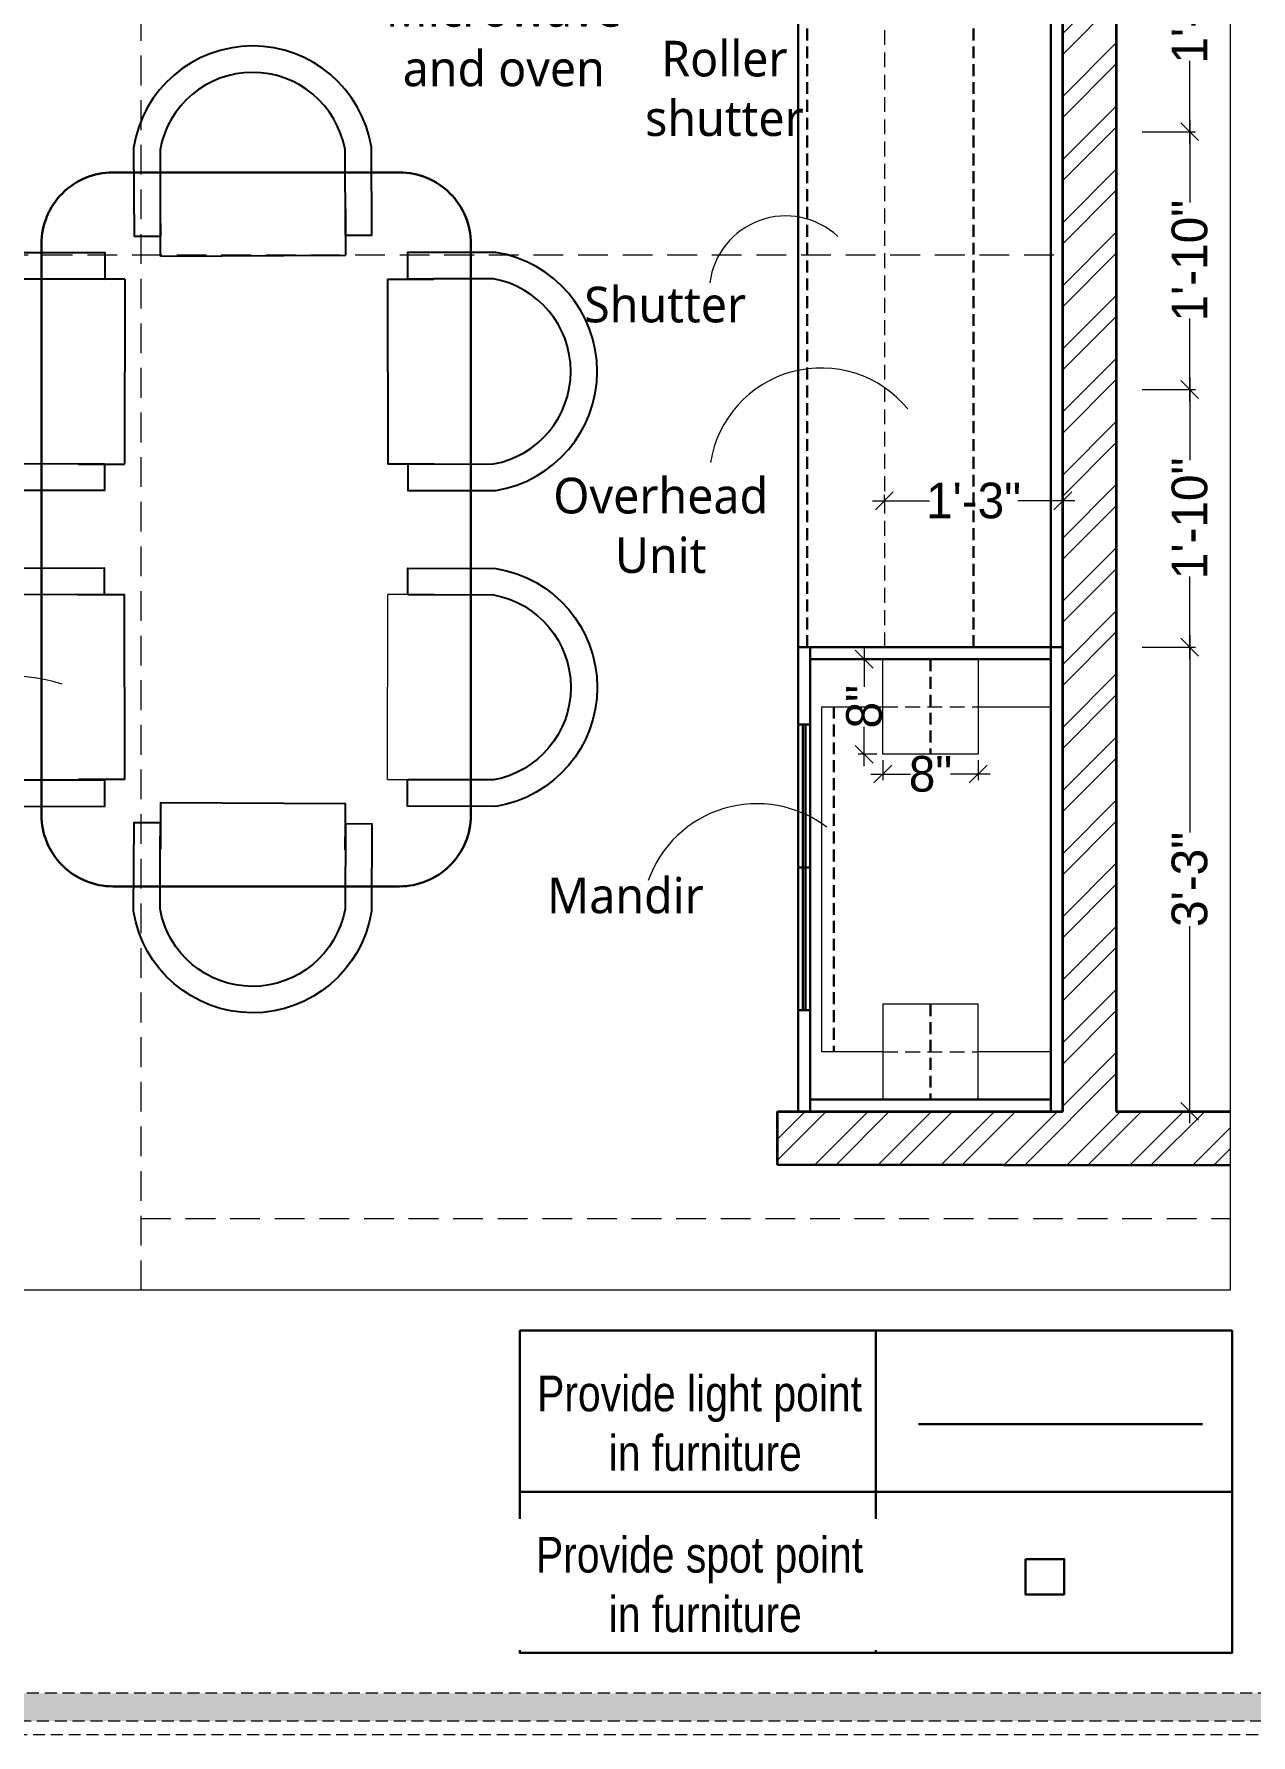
# Model space of a CAD drawing. Header units: millimetres. Extents: x 56222 to 3066687, y -650199 to -121287.
# Drawn here: x 139157.1 to 139259.5, y -185731.1 to -185588.2 of the extents above; entities that cross this region are included whole.
import ezdxf

# ---------------------------------------------------------------- set-up
doc = ezdxf.new("R2010")
doc.units = ezdxf.units.MM
doc.header["$MEASUREMENT"] = 0
doc.header["$PDMODE"] = 35
for name, pattern in [('DASHED', [0.75, 0.5, -0.25]), ('DASHED2', [0.375, 0.25, -0.125]), ('DASHEDX2', [1.5, 1, -0.5]), ('HIDDEN', [0.375, 0.25, -0.125])]:
    doc.linetypes.add(name, pattern=pattern)
doc.layers.get('Defpoints').update_dxf_attribs({"color": 220})
for name, color, linetype, lineweight in [('$TD_AUDIT_GENERATED_(A0BDF17)', 32, 'Continuous', 30), ('Dimension', 10, 'DASHEDX2', 20), ('el', 7, 'Continuous', 20), ('FIRST FLOOR ( DW_RAIL )', 7, 'Continuous', 9), ('FUR1', 22, 'Continuous', 0), ('FURNITURE', 32, 'Continuous', 9), ('furniture dimensions', 1, 'DASHED', 0), ('GROUND FLOOR', 7, 'Continuous', 9), ('Labelling', 1, 'Continuous', 25), ('wall', 7, 'Continuous', 30)]:
    doc.layers.add(name, color=color, linetype=linetype, lineweight=lineweight)
doc.layers.add('AR HATCH-7', color=7, linetype='Continuous')
doc.layers.add('str coll', color=6, linetype='Continuous')
doc.layers.add('hatch', color=250, linetype='Continuous', lineweight=9, transparency=0.5)
doc.styles.add('century g', font='GOTHIC.TTF')
doc.styles.add('style4', font='ARIALN.TTF')
doc.dimstyles.new('Archana', dxfattribs={"dimtxt": 2, "dimasz": 0.75, "dimexe": 0.5, "dimexo": 0.5, "dimgap": 0, "dimtad": 0, "dimzin": 0, "dimdsep": 46, "dimlunit": 4, "dimtxsty": 'century g', "dimblk": 'OBLIQUE', "dimcen": 0, "dimdle": 1, "dimclrd": 256, "dimclre": 256, "dimclrt": 256, "dimadec": 0, "dimazin": 0, "dimtfac": 1, "dimtofl": 0, "dimtmove": 1, "dimatfit": 3, "dimfxl": 1, "dimfxlon": 1, "dimtolj": 1, "dimtzin": 0, "dimlwd": -1, "dimlwe": -1, "dimarcsym": 0})
pattern_1 = [(45, (-1053.8195, -1477.3714), (-2.65165043, 2.65165043), []), (45, (-1052.0518, -1477.3714), (-2.65165043, 2.65165043), [])]

# ---------------------------------------------------------------- blocks, each defined once
blk = doc.blocks.new('_Oblique')
at = {"layer": 'wall', "color": 0, "lineweight": -2}
blk.add_line((-0.5, -0.5), (0.5, 0.5), dxfattribs=at)
blk = doc.blocks.new('*D655')
at = {"layer": 'Defpoints', "color": 0, "linetype": 'Continuous', "lineweight": 30, "transparency": 16777216}
for p in [(139243.63, -185574.74), (139243.63, -185596.4), (139254.3, -185596.4)]:
    blk.add_point(p, dxfattribs=at)
at = {"layer": 'furniture dimensions', "color": 5, "linetype": 'ByBlock', "transparency": 16777216}
blk.add_line((139250.3, -185574.74), (139254.8, -185574.74), dxfattribs=at)
at = {"layer": 'furniture dimensions', "color": 5, "linetype": 'Continuous', "transparency": 16777216}
for p, q in [((139254.3, -185573.74), (139254.3, -185580.69)), ((139254.3, -185597.4), (139254.3, -185590.45)), ((139250.3, -185596.4), (139254.8, -185596.4))]:
    blk.add_line(p, q, dxfattribs=at)
at = {"layer": 'furniture dimensions', "color": 5, "linetype": 'Continuous', "transparency": 16777216, "xscale": 1.5, "yscale": 1.5, "zscale": 1.5}
for p, rotation in [((139254.3, -185574.74), 90), ((139254.3, -185596.4), 270)]:
    blk.add_blockref('_Oblique', p, dxfattribs=dict(at, rotation=rotation))
at = {"layer": 'furniture dimensions', "linetype": 'Continuous', "lineweight": 0, "transparency": 16777216, "insert": (139254.3, -185585.57), "char_height": 3, "attachment_point": 5, "rotation": 90, "style": 'century g'}
blk.add_mtext('\\A1;1\'-10"', dxfattribs=at)
blk = doc.blocks.new('*D656')
at = {"layer": 'Defpoints', "color": 0, "linetype": 'Continuous', "lineweight": 30, "transparency": 16777216}
for p in [(139243.63, -185596.4), (139243.63, -185618.07), (139254.3, -185618.07)]:
    blk.add_point(p, dxfattribs=at)
at = {"layer": 'furniture dimensions', "color": 5, "linetype": 'Continuous', "transparency": 16777216}
for p, q in [((139254.3, -185595.4), (139254.3, -185602.36)), ((139254.3, -185619.07), (139254.3, -185612.11)), ((139250.3, -185618.07), (139254.8, -185618.07))]:
    blk.add_line(p, q, dxfattribs=at)
at = {"layer": 'furniture dimensions', "color": 5, "linetype": 'ByBlock', "transparency": 16777216}
blk.add_line((139250.3, -185596.4), (139254.8, -185596.4), dxfattribs=at)
at = {"layer": 'furniture dimensions', "color": 5, "linetype": 'Continuous', "transparency": 16777216, "xscale": 1.5, "yscale": 1.5, "zscale": 1.5}
for p, rotation in [((139254.3, -185596.4), 90), ((139254.3, -185618.07), 270)]:
    blk.add_blockref('_Oblique', p, dxfattribs=dict(at, rotation=rotation))
at = {"layer": 'furniture dimensions', "linetype": 'Continuous', "lineweight": 0, "transparency": 16777216, "insert": (139254.3, -185607.24), "char_height": 3, "attachment_point": 5, "rotation": 90, "style": 'century g'}
blk.add_mtext('\\A1;1\'-10"', dxfattribs=at)
blk = doc.blocks.new('*D657')
at = {"layer": 'Defpoints', "color": 0, "linetype": 'Continuous', "lineweight": 30, "transparency": 16777216}
for p in [(139243.63, -185618.07), (139243.63, -185639.73), (139254.3, -185639.73)]:
    blk.add_point(p, dxfattribs=at)
at = {"layer": 'furniture dimensions', "color": 5, "linetype": 'Continuous', "transparency": 16777216}
for p, q in [((139254.3, -185617.07), (139254.3, -185624.02)), ((139254.3, -185640.73), (139254.3, -185633.78)), ((139250.3, -185639.73), (139254.8, -185639.73))]:
    blk.add_line(p, q, dxfattribs=at)
at = {"layer": 'furniture dimensions', "color": 5, "linetype": 'ByBlock', "transparency": 16777216}
blk.add_line((139250.3, -185618.07), (139254.8, -185618.07), dxfattribs=at)
at = {"layer": 'furniture dimensions', "color": 5, "linetype": 'Continuous', "transparency": 16777216, "xscale": 1.5, "yscale": 1.5, "zscale": 1.5}
for p, rotation in [((139254.3, -185618.07), 90), ((139254.3, -185639.73), 270)]:
    blk.add_blockref('_Oblique', p, dxfattribs=dict(at, rotation=rotation))
at = {"layer": 'furniture dimensions', "linetype": 'Continuous', "lineweight": 0, "transparency": 16777216, "insert": (139254.3, -185628.9), "char_height": 3, "attachment_point": 5, "rotation": 90, "style": 'century g'}
blk.add_mtext('\\A1;1\'-10"', dxfattribs=at)
blk = doc.blocks.new('*D658')
at = {"layer": 'Defpoints', "color": 0, "linetype": 'Continuous', "lineweight": 30, "transparency": 16777216}
for p in [(139243.63, -185639.73), (139243.63, -185678.74), (139254.3, -185678.74)]:
    blk.add_point(p, dxfattribs=at)
at = {"layer": 'furniture dimensions', "color": 5, "linetype": 'Continuous', "transparency": 16777216}
for p, q in [((139254.3, -185638.73), (139254.3, -185655.29)), ((139254.3, -185679.74), (139254.3, -185663.18)), ((139250.3, -185678.74), (139254.8, -185678.74))]:
    blk.add_line(p, q, dxfattribs=at)
at = {"layer": 'furniture dimensions', "color": 5, "linetype": 'ByBlock', "transparency": 16777216}
blk.add_line((139250.3, -185639.73), (139254.8, -185639.73), dxfattribs=at)
at = {"layer": 'furniture dimensions', "color": 5, "linetype": 'Continuous', "transparency": 16777216, "xscale": 1.5, "yscale": 1.5, "zscale": 1.5}
for p, rotation in [((139254.3, -185639.73), 90), ((139254.3, -185678.74), 270)]:
    blk.add_blockref('_Oblique', p, dxfattribs=dict(at, rotation=rotation))
at = {"layer": 'furniture dimensions', "linetype": 'Continuous', "lineweight": 0, "transparency": 16777216, "insert": (139254.3, -185659.24), "char_height": 3, "attachment_point": 5, "rotation": 90, "style": 'century g'}
blk.add_mtext('\\A1;3\'-3"', dxfattribs=at)
blk = doc.blocks.new('SD DSD')
at = {"layer": 'FURNITURE', "color": 9, "lineweight": 25, "true_color": 0xc7c8ca}
for p, q in [((3348486.7, -514623.32), (3348486.68, -514619.42)), ((3348502.23, -514619.34), (3348502.25, -514623.25)), ((3348486.7, -514623.32), (3348502.25, -514623.25)), ((3348483.69, -514625.26), (3348479.79, -514625.25)), ((3348483.69, -514625.26), (3348483.66, -514640.81)), ((3348505.76, -514625.26), (3348509.66, -514625.25)), ((3348505.76, -514625.26), (3348505.79, -514640.81)), ((3348479.75, -514640.8), (3348483.66, -514640.81)), ((3348509.7, -514640.8), (3348505.79, -514640.81)), ((3348479.75, -514651.77), (3348483.66, -514651.76)), ((3348483.69, -514667.31), (3348483.66, -514651.76)), ((3348483.69, -514667.31), (3348479.79, -514667.32)), ((3348486.7, -514669.25), (3348486.68, -514673.16)), ((3348486.7, -514669.25), (3348502.25, -514669.32)), ((3348502.23, -514673.23), (3348502.25, -514669.32))]:
    blk.add_line(p, q, dxfattribs=at)
at = {"layer": 'FURNITURE', "color": 9, "true_color": 0xc7c8ca}
for p, q in [((3348505.76, -514667.31), (3348505.79, -514651.76)), ((3348509.7, -514651.77), (3348505.79, -514651.76)), ((3348505.76, -514667.31), (3348509.66, -514667.32))]:
    blk.add_line(p, q, dxfattribs=at)
at = {"layer": 'FURNITURE', "color": 9, "lineweight": 25, "true_color": 0xc7c8ca, "flags": 128}
for points in [[(3348502.23, -514621.56), (3348504.46, -514621.55), (3348504.42, -514614.17, 0.853613), (3348484.42, -514614.22), (3348484.46, -514621.65), (3348486.68, -514621.64)], [(3348502.22, -514619.34), (3348502.23, -514621.56), (3348502.2, -514614.36, 0.835758), (3348486.65, -514614.39), (3348486.67, -514619.42), (3348486.68, -514621.64)], [(3348481.97, -514640.8), (3348481.97, -514643.02), (3348474.58, -514643.01, -0.853613), (3348474.58, -514623.01), (3348482.01, -514623.02), (3348482.01, -514625.25)], [(3348507.48, -514640.8), (3348507.48, -514643.02), (3348514.87, -514643.01, 0.853613), (3348514.87, -514623.01), (3348507.44, -514623.02), (3348507.44, -514625.25)], [(3348479.75, -514640.79), (3348481.97, -514640.8), (3348474.77, -514640.78, -0.835758), (3348474.76, -514625.23), (3348479.79, -514625.24), (3348482.01, -514625.25)], [(3348509.7, -514640.79), (3348507.48, -514640.8), (3348514.68, -514640.78, 0.835758), (3348514.69, -514625.23), (3348509.66, -514625.24), (3348507.44, -514625.25)], [(3348481.97, -514651.77), (3348481.97, -514649.55), (3348474.58, -514649.57, 0.853613), (3348474.58, -514669.57), (3348482.01, -514669.55), (3348482.01, -514667.32)], [(3348507.48, -514651.77), (3348507.48, -514649.55), (3348514.87, -514649.57, -0.853613), (3348514.87, -514669.57), (3348507.44, -514669.55), (3348507.44, -514667.32)], [(3348479.75, -514651.78), (3348481.97, -514651.77), (3348474.77, -514651.79, 0.835758), (3348474.76, -514667.34), (3348479.79, -514667.33), (3348482.01, -514667.33)], [(3348509.7, -514651.78), (3348507.48, -514651.77), (3348514.68, -514651.79, -0.835758), (3348514.69, -514667.34), (3348509.66, -514667.33), (3348507.44, -514667.33)], [(3348502.23, -514671.01), (3348504.46, -514671.02), (3348504.42, -514678.4, -0.853613), (3348484.42, -514678.36), (3348484.46, -514670.92), (3348486.68, -514670.93)], [(3348502.22, -514673.23), (3348502.23, -514671.01), (3348502.2, -514678.21, -0.835758), (3348486.65, -514678.18), (3348486.67, -514673.16), (3348486.68, -514670.93)]]:
    blk.add_lwpolyline(points, format="xyb", dxfattribs=at)
at = {"layer": 'FURNITURE', "color": 9, "lineweight": 30, "true_color": 0xc7c8ca}
blk.add_lwpolyline([(3348506.78, -514676.29), (3348482.68, -514676.29, -0.414214), (3348476.68, -514670.29), (3348476.68, -514622.29, -0.414214), (3348482.68, -514616.29), (3348506.78, -514616.29, -0.414214), (3348512.78, -514622.29), (3348512.78, -514670.29, -0.414214)], format="xyb", close=True, dxfattribs=at)
blk = doc.blocks.new('*D652')
at = {"layer": 'Defpoints', "color": 0, "linetype": 'Continuous', "lineweight": 30, "transparency": 16777216}
for p in [(139228.63, -185627.42), (139243.63, -185627.42), (139243.63, -185627.42)]:
    blk.add_point(p, dxfattribs=at)
at = {"layer": 'furniture dimensions', "color": 5, "linetype": 'Continuous', "transparency": 16777216}
for p, q in [((139227.63, -185627.42), (139232.41, -185627.42)), ((139244.63, -185627.42), (139239.85, -185627.42)), ((139243.63, -185627.42), (139243.63, -185626.92))]:
    blk.add_line(p, q, dxfattribs=at)
at = {"layer": 'furniture dimensions', "color": 5, "linetype": 'ByBlock', "transparency": 16777216}
blk.add_line((139228.63, -185627.42), (139228.63, -185626.92), dxfattribs=at)
at = {"layer": 'furniture dimensions', "color": 5, "linetype": 'Continuous', "transparency": 16777216, "xscale": 1.5, "yscale": 1.5, "zscale": 1.5, "rotation": 180}
blk.add_blockref('_Oblique', (139228.63, -185627.42), dxfattribs=at)
at = {"layer": 'furniture dimensions', "color": 5, "linetype": 'Continuous', "transparency": 16777216, "xscale": 1.5, "yscale": 1.5, "zscale": 1.5}
blk.add_blockref('_Oblique', (139243.63, -185627.42), dxfattribs=at)
at = {"layer": 'furniture dimensions', "linetype": 'Continuous', "lineweight": 0, "transparency": 16777216, "insert": (139236.13, -185627.42), "char_height": 3, "attachment_point": 5, "style": 'century g'}
blk.add_mtext('\\A1;1\'-3"', dxfattribs=at)
blk = doc.blocks.new('*D695')
at = {"layer": 'Defpoints', "color": 0, "linetype": 'Continuous', "lineweight": 30, "transparency": 16777216}
for p in [(139228.5, -185640.73), (139226.93, -185648.73), (139228.5, -185648.73)]:
    blk.add_point(p, dxfattribs=at)
at = {"layer": 'furniture dimensions', "color": 5, "linetype": 'Continuous', "transparency": 16777216}
for p, q in [((139226.93, -185639.73), (139226.93, -185643.05)), ((139226.93, -185649.73), (139226.93, -185646.42)), ((139228, -185648.73), (139226.43, -185648.73))]:
    blk.add_line(p, q, dxfattribs=at)
at = {"layer": 'furniture dimensions', "color": 5, "linetype": 'ByBlock', "transparency": 16777216}
blk.add_line((139228, -185640.73), (139226.43, -185640.73), dxfattribs=at)
at = {"layer": 'furniture dimensions', "color": 5, "linetype": 'Continuous', "transparency": 16777216, "xscale": 1.5, "yscale": 1.5, "zscale": 1.5}
for p, rotation in [((139226.93, -185640.73), 90), ((139226.93, -185648.73), 270)]:
    blk.add_blockref('_Oblique', p, dxfattribs=dict(at, rotation=rotation))
at = {"layer": 'furniture dimensions', "linetype": 'Continuous', "lineweight": 0, "transparency": 16777216, "insert": (139226.93, -185644.73), "char_height": 3, "attachment_point": 5, "rotation": 90, "style": 'century g'}
blk.add_mtext('\\A1;8"', dxfattribs=at)
blk = doc.blocks.new('*D696')
at = {"layer": 'Defpoints', "color": 0, "linetype": 'Continuous', "lineweight": 30, "transparency": 16777216}
for p in [(139228.5, -185648.73), (139236.51, -185648.73), (139236.51, -185650.39)]:
    blk.add_point(p, dxfattribs=at)
at = {"layer": 'furniture dimensions', "color": 5, "linetype": 'Continuous', "transparency": 16777216}
for p, q in [((139227.5, -185650.39), (139230.82, -185650.39)), ((139237.51, -185650.39), (139234.19, -185650.39)), ((139236.51, -185649.23), (139236.51, -185650.89))]:
    blk.add_line(p, q, dxfattribs=at)
at = {"layer": 'furniture dimensions', "color": 5, "linetype": 'ByBlock', "transparency": 16777216}
blk.add_line((139228.5, -185649.23), (139228.5, -185650.89), dxfattribs=at)
at = {"layer": 'furniture dimensions', "color": 5, "linetype": 'Continuous', "transparency": 16777216, "xscale": 1.5, "yscale": 1.5, "zscale": 1.5, "rotation": 180}
blk.add_blockref('_Oblique', (139228.5, -185650.39), dxfattribs=at)
at = {"layer": 'furniture dimensions', "color": 5, "linetype": 'Continuous', "transparency": 16777216, "xscale": 1.5, "yscale": 1.5, "zscale": 1.5}
blk.add_blockref('_Oblique', (139236.51, -185650.39), dxfattribs=at)
at = {"layer": 'furniture dimensions', "linetype": 'Continuous', "lineweight": 0, "transparency": 16777216, "insert": (139232.51, -185650.39), "char_height": 3, "attachment_point": 5, "style": 'century g'}
blk.add_mtext('\\A1;8"', dxfattribs=at)

msp = doc.modelspace()

# ---------------------------------------------------------------- hatches: boundary and pattern name
at = {"layer": 'AR HATCH-7', "lineweight": 18, "true_color": 0x939598, "transparency": 33554610}
h = msp.add_hatch(dxfattribs=at)
h.set_pattern_fill('ANSI32', color=252, scale=10)
h.set_pattern_definition(pattern_1)
h.paths.add_polyline_path([(139121.13, -185540.74), (139069.63, -185540.74), (139069.63, -185549.74), (139121.13, -185549.74)])
h.paths.add_polyline_path([(139036.63, -185540.74), (139011.63, -185540.74), (139011.63, -185549.74), (139036.63, -185549.74)])
h.paths.add_polyline_path([(139011.63, -185555.74), (139002.63, -185555.74), (139002.63, -185578.24), (139011.63, -185578.24), (139011.63, -185566.24)])
h.paths.add_polyline_path([(139011.63, -185650.24), (139002.63, -185650.24), (139002.63, -185668.24), (139011.63, -185668.24)])
h.paths.add_polyline_path([(139044.64, -185632.57), (139044.64, -185622.94), (139038.16, -185622.94), (139038.16, -185632.57)], flags=9)
h.paths.add_polyline_path([(139117.86, -185674.52), (139131.74, -185674.52), (139131.74, -185662.3), (139117.86, -185662.3)], flags=9)
h.paths.add_polyline_path([(139044.85, -185675.67), (139055.68, -185675.67), (139055.68, -185668.62), (139044.85, -185668.62)], flags=9)
h.paths.add_polyline_path([(139043.28, -185649.52), (139063.09, -185649.52), (139063.09, -185637.34), (139043.28, -185637.34)], flags=9)
h.paths.add_polyline_path([(139090.33, -185626.17), (139095.45, -185626.17), (139095.45, -185618.82), (139090.33, -185618.82)], flags=9)
h.paths.add_polyline_path([(139098.05, -185618.25), (139103.16, -185618.25), (139103.16, -185610.9), (139098.05, -185610.9)], flags=9)
h.paths.add_polyline_path([(139106.68, -185626.48), (139112.07, -185626.48), (139112.07, -185619.13), (139106.68, -185619.13)], flags=9)
h.paths.add_polyline_path([(139097.91, -185634.2), (139103.29, -185634.2), (139103.29, -185626.85), (139097.91, -185626.85)], flags=9)
h.paths.add_polyline_path([(139081.19, -185657.82), (139120.54, -185657.82), (139120.54, -185642.75), (139081.19, -185642.75)], flags=9)
h.paths.add_polyline_path([(139257.47, -185567.07), (139257.47, -185557.43), (139250.99, -185557.43), (139250.99, -185567.07)], flags=9)
h.paths.add_polyline_path([(139257.43, -185591.79), (139257.43, -185579.84), (139250.96, -185579.84), (139250.96, -185591.79)], flags=9)
h.paths.add_polyline_path([(139257.43, -185613.46), (139257.43, -185601.51), (139250.96, -185601.51), (139250.96, -185613.46)], flags=9)
h.paths.add_polyline_path([(139257.43, -185635.12), (139257.43, -185623.18), (139250.96, -185623.18), (139250.96, -185635.12)], flags=9)
h.paths.add_polyline_path([(139257.43, -185664.08), (139257.43, -185654.44), (139250.96, -185654.44), (139250.96, -185664.08)], flags=9)
h.paths.add_polyline_path([(139200, -185635.39), (139219.8, -185635.39), (139219.8, -185623.21), (139200, -185623.21)], flags=9)
h.paths.add_polyline_path([(139199.21, -185663.93), (139214.14, -185663.93), (139214.14, -185656.88), (139199.21, -185656.88)], flags=9)
h = msp.add_hatch(dxfattribs=at)
h.set_pattern_fill('ANSI32', color=252, scale=10)
h.set_pattern_definition(pattern_1)
h.paths.add_polyline_path([(139257.63, -185540.74), (139166.13, -185540.74), (139166.13, -185549.74), (139239.63, -185549.74), (139257.71, -185549.74)])
h.paths.add_polyline_path([(139248.13, -185549.74), (139243.63, -185549.74), (139243.63, -185678.74), (139248.13, -185678.74)])
h.paths.add_polyline_path([(139257.71, -185678.74), (139219.63, -185678.74), (139219.63, -185683.24), (139257.71, -185683.29)])
at = {"layer": 'Dimension', "true_color": 0xd39e00}
h = msp.add_hatch(color=42, dxfattribs=at)
h.paths.add_polyline_path([(138978.46, -185495.65), (138978.46, -185729.98), (139311.38, -185729.98), (139311.38, -185495.65)])
h.paths.add_polyline_path([(138980.8, -185497.99), (139309.04, -185497.99), (139309.04, -185727.64), (138980.8, -185727.64)], flags=16)

# ---------------------------------------------------------------- linework, layer by layer
at = {"layer": 'Dimension', "color": 42, "true_color": 0xd39e00, "elevation": 0.12}
for points in [[(138977.3, -185494.48), (139312.55, -185494.48), (139312.55, -185731.15), (138977.3, -185731.15)], [(138978.46, -185495.65), (139311.38, -185495.65), (139311.38, -185729.98), (138978.46, -185729.98)], [(138980.8, -185497.99), (139309.04, -185497.99), (139309.04, -185727.64), (138980.8, -185727.64)]]:
    msp.add_lwpolyline(points, close=True, dxfattribs=at)
at = {"layer": 'el', "color": 4, "lineweight": 30, "ltscale": 10}
for points in [[(139221.76, -185646.23), (139222, -185646.23), (139222, -185658.23), (139221.76, -185658.23)], [(139221.76, -185670.23), (139222, -185670.23), (139222, -185658.23), (139221.76, -185658.23)]]:
    msp.add_lwpolyline(points, close=True, dxfattribs=at)
at = {"layer": 'FIRST FLOOR ( DW_RAIL )', "lineweight": 0}
msp.add_lwpolyline([(138989.14, -185531.84), (139257.71, -185531.84), (139257.71, -185693.76), (138989.14, -185693.76)], close=True, dxfattribs=at)
at = {"layer": 'FUR1', "color": 252, "true_color": 0x939598}
for centre, radius, start, end in [((139220.33, -185609.9), 6.42, 46.9188, 172.7674), ((139223.31, -185625.68), 9.42, 39.3468, 170.9573), ((139217.91, -185662.57), 9.69, 52.7258, 160.58)]:
    msp.add_arc(centre, radius, start, end, dxfattribs=at)
at = {"layer": 'FUR1', "color": 5}
msp.add_arc((139155.2, -185656.14), 13.98, 72.124, 174.042, dxfattribs=at)
at = {"layer": 'FURNITURE', "lineweight": 30}
for p, q in [((139221.38, -185678.74), (139221.38, -185574.74)), ((139242.63, -185574.74), (139242.63, -185639.73)), ((139243.63, -185574.74), (139243.63, -185639.73)), ((139242.63, -185678.74), (139242.63, -185639.73)), ((139242.63, -185640.73), (139222.38, -185640.73)), ((139222.38, -185640.73), (139222.38, -185677.74)), ((139222.38, -185677.74), (139242.63, -185677.74))]:
    msp.add_line(p, q, dxfattribs=at)
at = {"layer": 'FURNITURE', "color": 3, "linetype": 'DASHEDX2', "lineweight": 30}
for p, q in [((139222.13, -185639.73), (139222.13, -185574.74)), ((139236.13, -185639.73), (139236.13, -185574.74)), ((139232.51, -185640.73), (139232.51, -185648.73)), ((139224.38, -185644.73), (139224.38, -185673.74)), ((139232.51, -185669.74), (139232.51, -185677.74))]:
    msp.add_line(p, q, dxfattribs=at)
at = {"layer": 'FURNITURE', "linetype": 'HIDDEN', "lineweight": 18, "ltscale": 5}
for p, q in [((139228.63, -185574.74), (139228.63, -185639.73)), ((139228.5, -185644.73), (139236.51, -185644.73)), ((139228.5, -185673.74), (139236.51, -185673.74))]:
    msp.add_line(p, q, dxfattribs=at)
at = {"layer": 'FURNITURE', "color": 3, "lineweight": 30}
msp.add_line((139231.51, -185705.04), (139255.37, -185705.04), dxfattribs=at)
at = {"layer": 'FURNITURE', "lineweight": 30}
for points in [[(139221.38, -185678.74), (139243.63, -185678.74), (139243.63, -185639.73), (139221.38, -185639.73)], [(139222.38, -185639.73), (139222.38, -185646.23), (139221.38, -185646.23), (139221.38, -185639.73)], [(139222.38, -185646.23), (139222.38, -185658.23), (139221.38, -185658.23), (139221.38, -185646.23)], [(139222.38, -185658.23), (139222.38, -185658.23), (139221.38, -185658.23), (139221.38, -185658.23)], [(139222.38, -185670.23), (139222.38, -185658.23), (139221.38, -185658.23), (139221.38, -185670.23)], [(139222.38, -185658.23), (139222.38, -185658.23), (139221.38, -185658.23), (139221.38, -185658.23)], [(139222.38, -185678.74), (139222.38, -185670.23), (139221.38, -185670.23), (139221.38, -185678.74)]]:
    msp.add_lwpolyline(points, close=True, dxfattribs=at)
at = {"layer": 'FURNITURE', "lineweight": 20}
for points in [[(139228.5, -185640.73), (139236.51, -185640.73), (139236.51, -185648.73), (139228.5, -185648.73)], [(139228.5, -185677.74), (139236.51, -185677.74), (139236.51, -185669.74), (139228.5, -185669.74)]]:
    msp.add_lwpolyline(points, close=True, dxfattribs=at)
for points in [[(139228.5, -185673.74), (139223.38, -185673.74), (139223.38, -185644.73), (139228.5, -185644.73)], [(139236.51, -185644.73), (139242.63, -185644.73), (139242.63, -185673.74), (139236.51, -185673.74)]]:
    msp.add_lwpolyline(points, dxfattribs=at)
at = {"layer": 'FURNITURE', "color": 3, "lineweight": 30}
msp.add_lwpolyline([(139240.49, -185716.36), (139243.75, -185716.36), (139243.75, -185719.33), (139240.49, -185719.33)], close=True, dxfattribs=at)
at = {"layer": 'GROUND FLOOR'}
for p, q in [((139243.63, -185678.74), (139219.63, -185678.74)), ((139219.63, -185683.24), (139219.63, -185678.74)), ((139248.13, -185678.74), (139257.71, -185678.74))]:
    msp.add_line(p, q, dxfattribs=at)
at = {"layer": 'hatch', "lineweight": 35, "transparency": 33554687}
for p, q in [((139243.63, -185678.74), (139243.63, -185549.74)), ((139248.13, -185549.74), (139248.13, -185678.74)), ((139219.63, -185683.24), (139219.63, -185678.74)), ((139219.63, -185678.74), (139243.63, -185678.74)), ((139248.13, -185678.74), (139257.71, -185678.74)), ((139257.71, -185683.29), (139219.63, -185683.24))]:
    msp.add_line(p, q, dxfattribs=at)
at = {"layer": 'Labelling', "color": 251, "linetype": 'DASHED2', "lineweight": 0, "ltscale": 10, "true_color": 0x636466}
for p, q in [((139166.13, -185693.76), (139166.13, -185549.74)), ((139011.63, -185606.74), (139243.63, -185606.74)), ((139166.13, -185687.74), (139257.71, -185687.74))]:
    msp.add_line(p, q, dxfattribs=at)

# ---------------------------------------------------------------- block references
at = {"layer": 'str coll', "color": 9, "lineweight": 30, "true_color": 0xc7c8ca, "transparency": 33554687}
msp.add_blockref('SD DSD', (-3209318.92, 329016.46, 0.01), dxfattribs=at)

# ---------------------------------------------------------------- texts
at = {"layer": 'FUR1', "color": 1, "char_height": 3, "width": 28.4543, "attachment_point": 5, "style": 'style4'}
for s, insert in [('{\\fMalgun Gothic|b0|i0|c0|p34;Microwave \\Pand oven}', (139196.63, -185588.6)), ('{\\fMalgun Gothic|b0|i0|c0|p34;Roller \\Pshutter}', (139215.18, -185592.78)), ('{\\fMalgun Gothic|b0|i0|c0|p34;Shutter}', (139210.2, -185610.95)), ('{\\fMalgun Gothic|b0|i0|c0|p34;Overhead \\PUnit}', (139209.82, -185629.51)), ('{\\fMalgun Gothic|b0|i0|c0|p34;Mandir}', (139206.86, -185660.61))]:
    msp.add_mtext(s, dxfattribs=dict(at, insert=insert))

# ---------------------------------------------------------------- dimensions: what is measured, and where the dimension line sits
at = {"layer": 'furniture dimensions', "color": 5, "linetype": 'Continuous', "lineweight": 0}
for base, p1, p2, angle, picture, middle in [((139254.3, -185596.4), (139243.63, -185574.74), (139243.63, -185596.4), 270, '*D655', (139254.3, -185585.57)), ((139254.3, -185618.07), (139243.63, -185596.4), (139243.63, -185618.07), 270, '*D656', (139254.3, -185607.24)), ((139254.3, -185639.73), (139243.63, -185618.07), (139243.63, -185639.73), 270, '*D657', (139254.3, -185628.9)), ((139254.3, -185678.74), (139243.63, -185639.73), (139243.63, -185678.74), 270, '*D658', (139254.3, -185659.24)), ((139226.93, -185648.73), (139228.5, -185640.73), (139228.5, -185648.73), 90, '*D695', (139226.93, -185644.73))]:
    dim = msp.add_linear_dim(base=base, p1=p1, p2=p2, angle=angle, dimstyle='Archana', override={"dimtxt": 3, "dimasz": 1.5, "dimdec": 0, "dimclrd": 5, "dimclre": 5, "dimfxl": 4}, dxfattribs=at)
    dim.commit()
    dim.dimension.update_dxf_attribs({"geometry": picture, "text_midpoint": middle})
for base, p1, p2, picture, middle in [((139243.63, -185627.42), (139228.63, -185627.42), (139243.63, -185627.42), '*D652', (139236.13, -185627.42)), ((139236.51, -185650.39), (139228.5, -185648.73), (139236.51, -185648.73), '*D696', (139232.51, -185650.39))]:
    dim = msp.add_linear_dim(base=base, p1=p1, p2=p2, dimstyle='Archana', override={"dimtxt": 3, "dimasz": 1.5, "dimdec": 0, "dimclrd": 5, "dimclre": 5, "dimfxl": 4}, dxfattribs=at)
    dim.commit()
    dim.dimension.update_dxf_attribs({"geometry": picture, "text_midpoint": middle})

# ---------------------------------------------------------------- next in the draw order: texts
at = {"layer": 'FUR1', "color": 1, "insert": (139213.09, -185704.97), "char_height": 3, "width": 28.4543, "attachment_point": 5, "style": 'style4', "bg_fill": 2}
msp.add_mtext('\\A1;\\pxqc;Provide light point\\P in furniture', dxfattribs=at)

# ---------------------------------------------------------------- next in the draw order: linework, layer by layer
at = {"layer": '$TD_AUDIT_GENERATED_(A0BDF17)', "color": 18, "lineweight": 30, "true_color": 0x000000}
for p, q in [((139227.92, -185697.16), (139227.92, -185724.25)), ((139197.98, -185710.71), (139257.86, -185710.71))]:
    msp.add_line(p, q, dxfattribs=at)
msp.add_lwpolyline([(139197.98, -185697.16), (139257.86, -185697.16), (139257.86, -185724.25), (139197.98, -185724.25)], close=True, dxfattribs=at)

# ---------------------------------------------------------------- next in the draw order: texts
at = {"layer": 'FUR1', "color": 1, "insert": (139213.09, -185718.52), "char_height": 3, "width": 28.4543, "attachment_point": 5, "style": 'style4', "bg_fill": 2}
msp.add_mtext('\\A1;\\pxqc;Provide spot point\\P in furniture', dxfattribs=at)

doc.saveas('drawing.dxf')
